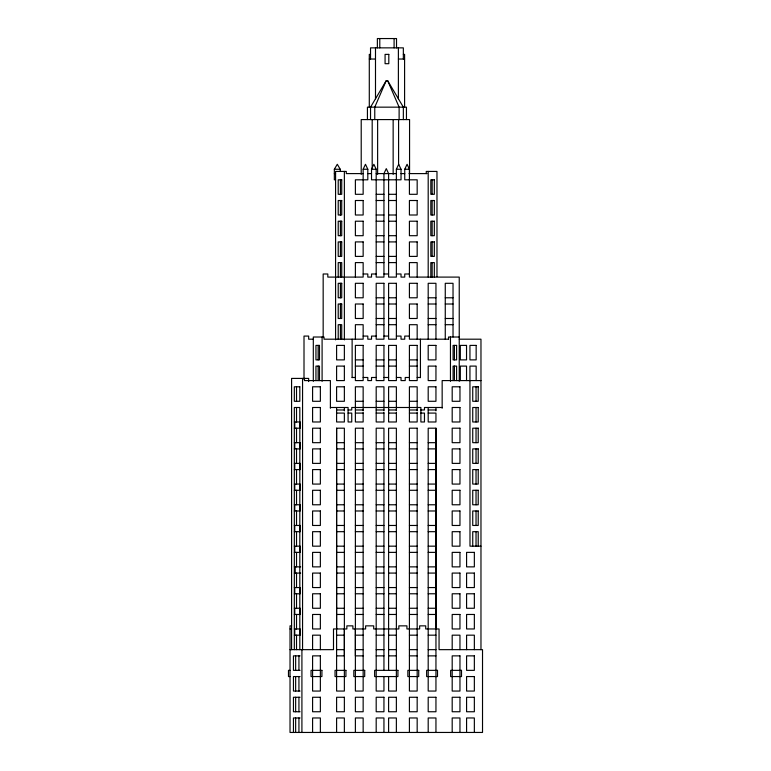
<?xml version="1.0" encoding="UTF-8"?>
<svg xmlns="http://www.w3.org/2000/svg" width="771" height="771" viewBox="0 0 771 771"><rect width="100%" height="100%" fill="white"/><g stroke="black" fill="none" stroke-linecap="round" stroke-linejoin="round"><path stroke-width="1.16" d="M336.599 628.963L336.599 428.194L344.367 428.194L344.367 691.057L336.599 691.057L336.599 428.194M344.367 628.963L344.367 655.87L336.599 655.87M355.383 628.963L355.383 655.87L363.151 655.87M435.952 628.963L435.952 428.194L428.194 428.194L428.194 691.057L435.952 691.057L435.952 428.194M403.349 119.582L403.349 107.159L387.717 80.772L386.165 80.772L374.764 107.159L374.764 119.582M363.151 169.254L365.473 164.29L367.806 169.254L367.806 179.816L355.383 179.816L355.383 194.302L363.151 194.302L363.151 169.254L367.806 169.254M371.526 169.254L373.858 164.29L376.19 169.254L376.19 277.097L383.948 277.097L383.948 173.6L386.281 168.637L388.603 173.6L388.603 277.097L396.371 277.097L396.371 169.254L398.694 164.29L401.026 169.254L401.026 179.816L371.526 179.816L371.526 169.254L376.19 169.254M404.746 169.254L407.078 164.29L409.411 169.254L409.411 194.302L417.169 194.302L417.169 179.816L404.746 179.816L404.746 169.254L409.411 169.254M386.165 80.772L370.533 107.159L370.533 119.582M335.578 179.816L334.344 179.816L334.344 169.254L337.293 164.29L340.242 169.254L340.242 171.432M370.533 54.384L369.29 54.384L369.29 107.159M403.349 54.384L404.592 54.384L404.592 107.159M369.29 59.039L375.496 59.039M398.385 59.039L404.592 59.039M334.344 169.254L340.242 169.254M396.371 169.254L401.026 169.254M334.344 173.6L335.578 173.6M363.151 173.6L346.295 173.6L346.295 171.432L335.578 171.432L335.578 339.857M367.806 173.6L371.526 173.6M376.19 173.6L396.371 173.6M401.026 173.6L404.746 173.6M409.044 173.6L427.028 173.6M376.19 194.302L383.948 194.302M388.603 194.302L396.371 194.302M376.19 200.508L383.948 200.508M388.603 200.508L396.371 200.508M376.19 215.003L383.948 215.003M388.603 215.003L396.371 215.003M376.19 221.21L383.948 221.21M388.603 221.21L396.371 221.21M376.19 235.695L383.948 235.695M388.603 235.695L396.371 235.695M376.19 241.911L383.948 241.911M388.603 241.911L396.371 241.911M376.19 256.396L383.948 256.396M388.603 256.396L396.371 256.396M376.19 262.603L383.948 262.603M388.603 262.603L396.371 262.603M363.151 273.994L367.806 273.994L367.806 277.097L371.526 277.097L371.526 273.994L376.19 273.994M383.948 273.994L388.603 273.994M396.371 273.994L401.026 273.994L401.026 277.097L404.746 277.097L404.746 273.994L409.411 273.994M376.19 297.789L383.948 297.789M388.603 297.789L396.371 297.789M428.194 297.789L435.952 297.789M445.262 297.789L453.03 297.789M376.19 304.005L383.948 304.005M388.603 304.005L396.371 304.005M428.194 304.005L435.952 304.005M445.262 304.005L453.03 304.005M376.19 318.49L383.948 318.49M388.603 318.49L396.371 318.49M428.194 318.49L435.952 318.49M445.262 318.49L453.03 318.49M376.19 324.697L383.948 324.697M388.603 324.697L396.371 324.697M428.194 324.697L435.952 324.697M445.262 324.697L453.03 324.697M363.151 336.079L367.806 336.079L367.806 339.192L371.526 339.192L371.526 336.079L376.19 336.079M383.948 336.079L388.603 336.079M396.371 336.079L401.026 336.079L401.026 339.192L404.746 339.192L404.746 336.079L409.411 336.079M459.237 337.014L448.529 337.014L448.529 339.192M313.315 339.192L308.66 339.192L308.66 336.079L304.005 336.079L304.005 379.38M448.597 339.192L409.411 339.192L409.411 324.697L417.169 324.697L417.169 339.192M459.237 339.192L480.969 339.192L480.969 649.654M355.383 359.884L363.151 359.884M376.19 359.884L383.948 359.884M388.603 359.884L396.371 359.884M409.411 359.884L417.169 359.884M355.383 366.1L363.151 366.1M376.19 366.1L383.948 366.1M388.603 366.1L396.371 366.1M409.411 366.1L417.169 366.1M352.125 377.482L355.383 377.482M363.151 377.482L367.806 377.482L367.806 380.585L371.526 380.585L371.526 377.482L376.19 377.482M383.948 377.482L388.603 377.482M396.371 377.482L401.026 377.482L401.026 380.585L405.218 380.585L405.218 377.482L409.411 377.482M417.169 377.482L420.426 377.482M480.969 380.585L442.159 380.585L442.159 408.245M355.383 401.286L363.151 401.286M376.19 401.286L383.948 401.286M388.603 401.286L396.371 401.286M409.411 401.286L417.169 401.286M330.393 407.493L348.087 407.493L348.087 421.978L351.74 421.978L351.74 413.083L348.087 413.083M442.159 407.493L424.464 407.493L424.464 409.979L420.889 409.979M336.599 409.979L344.367 409.979M348.087 409.979L351.74 409.979L351.74 407.493L420.889 407.493L420.889 421.978L424.464 421.978L424.464 413.083L420.889 413.083M355.383 409.979L363.151 409.979M376.19 409.979L383.948 409.979M388.603 409.979L396.371 409.979M409.411 409.979L417.169 409.979M428.194 409.979L435.952 409.979M336.599 413.083L344.367 413.083L344.367 421.978L336.599 421.978L336.599 407.493M355.383 413.083L363.151 413.083M376.19 413.083L383.948 413.083M388.603 413.083L396.371 413.083M409.411 413.083L417.169 413.083M428.194 413.083L435.952 413.083L435.952 421.978L428.194 421.978L428.194 407.493M294.329 421.978L300.256 421.978L300.256 428.194L294.329 428.194M294.329 442.679L300.256 442.679L300.256 448.886L294.329 448.886M336.599 442.679L344.367 442.679M355.383 442.679L363.151 442.679M376.19 442.679L383.948 442.679M388.603 442.679L396.371 442.679M409.411 442.679L417.169 442.679M428.194 442.679L435.952 442.679M336.599 448.886L344.367 448.886M355.383 448.886L363.151 448.886M376.19 448.886L383.948 448.886M388.603 448.886L396.371 448.886M409.411 448.886L417.169 448.886M428.194 448.886L435.952 448.886M294.329 463.381L300.256 463.381L300.256 469.587L294.329 469.587M336.599 463.381L344.367 463.381M355.383 463.381L363.151 463.381M376.19 463.381L383.948 463.381M388.603 463.381L396.371 463.381M409.411 463.381L417.169 463.381M428.194 463.381L435.952 463.381M336.599 469.587L344.367 469.587M355.383 469.587L363.151 469.587M376.19 469.587L383.948 469.587M388.603 469.587L396.371 469.587M409.411 469.587L417.169 469.587M428.194 469.587L435.952 469.587M294.329 484.072L300.256 484.072L300.256 490.279L294.329 490.279M336.599 484.072L344.367 484.072M355.383 484.072L363.151 484.072M376.19 484.072L383.948 484.072M388.603 484.072L396.371 484.072M409.411 484.072L417.169 484.072M428.194 484.072L435.952 484.072M336.599 490.279L344.367 490.279M355.383 490.279L363.151 490.279M376.19 490.279L383.948 490.279M388.603 490.279L396.371 490.279M409.411 490.279L417.169 490.279M428.194 490.279L435.952 490.279M294.329 504.774L300.256 504.774L300.256 510.98L294.329 510.98M336.599 504.774L344.367 504.774M355.383 504.774L363.151 504.774M376.19 504.774L383.948 504.774M388.603 504.774L396.371 504.774M409.411 504.774L417.169 504.774M428.194 504.774L435.952 504.774M336.599 510.98L344.367 510.98M355.383 510.98L363.151 510.98M376.19 510.98L383.948 510.98M388.603 510.98L396.371 510.98M409.411 510.98L417.169 510.98M428.194 510.98L435.952 510.98M294.329 525.465L300.256 525.465L300.256 531.682L294.329 531.682M336.599 525.465L344.367 525.465M355.383 525.465L363.151 525.465M376.19 525.465L383.948 525.465M388.603 525.465L396.371 525.465M409.411 525.465L417.169 525.465M428.194 525.465L435.952 525.465M336.599 531.682L344.367 531.682M355.383 531.682L363.151 531.682M376.19 531.682L383.948 531.682M388.603 531.682L396.371 531.682M409.411 531.682L417.169 531.682M428.194 531.682L435.952 531.682M294.329 546.167L300.256 546.167L300.256 552.373L294.329 552.373M336.599 546.167L344.367 546.167M355.383 546.167L363.151 546.167M376.19 546.167L383.948 546.167M388.603 546.167L396.371 546.167M409.411 546.167L417.169 546.167M428.194 546.167L435.952 546.167M480.969 546.167L469.992 546.167L469.944 366.1L476.16 366.1L476.16 380.585M336.599 552.373L344.367 552.373M355.383 552.373L363.151 552.373M376.19 552.373L383.948 552.373M388.603 552.373L396.371 552.373M409.411 552.373L417.169 552.373M428.194 552.373L435.952 552.373M294.329 566.868L300.69 566.868M336.599 566.868L344.367 566.868M355.383 566.868L363.151 566.868M376.19 566.868L383.948 566.868M388.603 566.868L396.371 566.868M409.411 566.868L417.169 566.868M428.194 566.868L435.952 566.868M294.329 573.075L300.69 573.075M336.599 573.075L344.367 573.075M355.383 573.075L363.151 573.075M376.19 573.075L383.948 573.075M388.603 573.075L396.371 573.075M409.411 573.075L417.169 573.075M428.194 573.075L435.952 573.075M294.329 587.56L300.256 587.56L300.256 593.776L294.329 593.776M336.599 587.56L344.367 587.56M355.383 587.56L363.151 587.56M376.19 587.56L383.948 587.56M388.603 587.56L396.371 587.56M409.411 587.56L417.169 587.56M428.194 587.56L435.952 587.56M336.599 593.776L344.367 593.776M355.383 593.776L363.151 593.776M376.19 593.776L383.948 593.776M388.603 593.776L396.371 593.776M409.411 593.776L417.169 593.776M428.194 593.776L435.952 593.776M294.329 608.261L300.256 608.261L300.256 614.468L294.329 614.468M336.599 608.261L344.367 608.261M355.383 608.261L363.151 608.261M376.19 608.261L383.948 608.261M388.603 608.261L396.371 608.261M409.411 608.261L417.169 608.261M428.194 608.261L435.952 608.261M336.599 614.468L344.367 614.468M355.383 614.468L363.151 614.468M376.19 614.468L383.948 614.468M388.603 614.468L396.371 614.468M409.411 614.468L417.169 614.468M428.194 614.468L435.952 614.468M291.583 625.859L290.031 625.859L290.031 732.45L482.521 732.45L482.521 649.654L439.056 649.654L439.056 628.963L425.708 628.963L425.708 625.859L419.655 625.859L419.655 628.963L406.924 628.963L406.924 625.859L398.848 625.859L398.848 628.963L373.704 628.963L373.704 625.859L365.627 625.859L365.627 628.963L352.896 628.963L352.896 625.859L346.844 625.859L346.844 628.963L333.496 628.963L333.496 649.654L290.031 649.654M290.031 628.963L291.583 628.963M294.329 628.963L300.256 628.963L300.256 635.169L294.329 635.169M336.599 635.169L344.367 635.169M355.383 635.169L363.151 635.169M376.19 635.169L383.948 635.169M388.603 635.169L396.371 635.169M409.411 635.169L417.169 635.169M428.194 635.169L435.952 635.169M336.599 649.654L344.367 649.654M355.383 649.654L363.151 649.654M376.19 649.654L383.948 649.654M388.603 649.654L396.371 649.654M409.411 649.654L417.169 649.654M428.194 649.654L435.952 649.654M300.035 655.87L293.452 655.87L293.452 670.356L300.035 670.356M376.19 655.87L383.948 655.87M388.603 655.87L396.371 655.87M409.411 655.87L417.169 655.87M428.194 655.87L435.952 655.87M290.031 670.356L288.479 670.356L288.479 676.562L290.031 676.562M300.035 676.562L293.452 676.562L293.452 691.057L300.035 691.057M300.035 697.263L293.452 697.263L293.452 711.749L300.035 711.749M300.035 717.965L293.452 717.965L293.452 732.45M387.717 80.772L399.118 107.159L399.118 119.582M478.222 546.167L478.222 531.682L472.739 531.682L472.739 546.167M476.035 386.791L476.035 401.286M476.035 407.493L476.035 421.978M476.035 428.194L476.035 442.679M476.035 448.886L476.035 463.381M476.035 469.587L476.035 484.072M476.035 490.279L476.035 504.774M476.035 510.98L476.035 525.465M476.035 531.682L476.035 546.167M474.348 649.654L474.348 635.169L466.58 635.169L466.58 649.654M474.348 732.45L474.348 717.965L466.58 717.965L466.58 732.45M466.532 380.585L466.532 366.1L460.326 366.1L460.326 380.585M459.959 649.654L459.959 635.169L452.191 635.169L452.191 649.654M459.959 732.45L459.959 717.965L452.191 717.965L452.191 732.45M459.237 381.279L459.237 277.097L409.411 277.097L409.411 262.603L417.169 262.603L417.169 277.097M456.605 380.585L456.605 366.1L453.088 366.1L453.088 380.585M454.408 345.398L454.408 359.884M454.408 366.1L454.408 380.585M453.03 336.956L453.03 283.304L445.262 283.304L445.262 339.192M450.457 337.014L450.457 381.298M436.974 276.616L436.974 171.432L426.257 171.432L426.257 173.6M435.952 339.192L435.952 283.304L428.194 283.304L428.194 339.192M435.952 407.493L435.952 410.837M435.952 732.45L435.952 717.965L428.194 717.965L428.194 732.45M434.333 277.097L434.333 262.603L430.825 262.603L430.825 277.097M432.145 179.816L432.145 194.302M432.145 200.508L432.145 215.003M432.145 221.21L432.145 235.695M432.145 241.911L432.145 256.396M432.145 262.603L432.145 277.097M428.194 171.432L428.194 277.097M420.426 339.192L420.426 377.674M417.169 410.837L417.169 386.791L409.411 386.791L409.411 421.978L417.169 421.978L417.169 412.601M417.169 732.45L417.169 717.965L409.411 717.965L409.411 732.45M409.565 173.629L409.565 119.582L361.214 119.582L361.214 174.333M406.452 119.582L406.452 107.159L367.43 107.159L367.43 119.582M403.349 59.039L403.349 47.86L370.533 47.86L370.533 59.039M398.588 119.582L398.588 164.811M398.385 47.86L398.385 98.775M396.525 47.86L396.525 38.55L377.366 38.55L377.366 47.86M396.371 410.837L396.371 386.791L388.603 386.791L388.603 421.978L396.371 421.978L396.371 412.601M396.371 732.45L396.371 717.965L388.603 717.965L388.603 732.45M394.097 38.55L394.097 47.86M393.152 119.582L393.152 174.333M388.603 670.356L388.603 428.194L396.371 428.194L396.371 691.057L388.603 691.057L388.603 676.562M383.948 410.837L383.948 386.791L376.19 386.791L376.19 421.978L383.948 421.978L383.948 412.601M383.948 670.356L383.948 428.194L376.19 428.194L376.19 691.057L383.948 691.057L383.948 676.562M383.948 732.45L383.948 717.965L376.19 717.965L376.19 732.45M379.785 38.55L379.785 47.86M377.626 119.582L377.626 174.333M375.496 47.86L375.496 98.775M372.191 119.582L372.191 168.377M363.151 410.837L363.151 386.791L355.383 386.791L355.383 421.978L363.151 421.978L363.151 412.601M363.151 732.45L363.151 717.965L355.383 717.965L355.383 732.45M355.383 277.097L355.383 262.603L363.151 262.603L363.151 277.097L327.82 277.097L327.82 273.994L323.165 273.994L323.165 337.428M355.383 339.192L355.383 324.697L363.151 324.697L363.151 339.192L324.022 339.192L324.022 337.014L313.315 337.014L313.315 381.298M352.125 339.192L352.125 377.674M344.367 171.432L344.367 339.857M344.367 407.493L344.367 410.837M344.367 732.45L344.367 717.965L336.599 717.965L336.599 732.45M341.726 277.097L341.726 262.603L338.218 262.603L338.218 277.097M341.726 339.192L341.726 324.697L338.218 324.697L338.218 339.192M340.416 179.816L340.416 194.302M340.416 200.508L340.416 215.003M340.416 221.21L340.416 235.695M340.416 241.911L340.416 256.396M340.416 262.603L340.416 277.097M340.416 283.304L340.416 297.789M340.416 304.005L340.416 318.49M340.416 324.697L340.416 339.192M330.393 408.245L330.393 380.585L304.487 380.585L304.487 378.407M322.095 337.014L322.095 381.298M320.36 649.654L320.36 635.169L312.592 635.169L312.592 649.654M320.36 732.45L320.36 717.965L312.592 717.965L312.592 732.45M319.464 380.585L319.464 366.1L315.946 366.1L315.946 380.585M318.144 345.398L318.144 359.884M318.144 366.1L318.144 380.585M308.66 381.578L308.66 378.407L291.583 378.407L291.583 649.654M302.56 378.407L302.56 649.654M301.914 649.654L301.914 732.45M299.813 649.654L299.813 407.493L294.329 407.493L294.329 649.654M298.936 655.87L298.936 670.356M298.936 676.562L298.936 691.057M298.936 697.263L298.936 711.749M298.936 717.965L298.936 732.45M296.527 386.791L296.527 401.286M296.527 407.493L296.527 421.978M296.527 428.194L296.527 442.679M296.527 448.886L296.527 463.381M296.527 469.587L296.527 484.072M296.527 490.279L296.527 504.774M296.527 510.98L296.527 525.465M296.527 531.682L296.527 546.167M296.527 552.373L296.527 566.868M296.527 573.075L296.527 587.56M296.527 593.776L296.527 608.261M296.527 614.468L296.527 628.963M296.527 635.169L296.527 649.654M295.65 655.87L295.65 670.356M295.65 676.562L295.65 691.057M295.65 697.263L295.65 711.749M295.65 717.965L295.65 732.45M295.206 566.868L295.206 573.075M294.763 421.978L294.763 428.194M294.763 442.679L294.763 448.886M294.763 463.381L294.763 469.587M294.763 484.072L294.763 490.279M294.763 504.774L294.763 510.98M294.763 525.465L294.763 531.682M294.763 546.167L294.763 552.373M294.763 587.56L294.763 593.776M294.763 608.261L294.763 614.468M294.763 628.963L294.763 635.169M388.806 54.384L385.076 54.384L385.076 63.694L388.806 63.694L388.806 54.384M341.726 179.816L338.218 179.816L338.218 194.302L341.726 194.302L341.726 179.816M434.333 179.816L430.825 179.816L430.825 194.302L434.333 194.302L434.333 179.816M341.726 200.508L338.218 200.508L338.218 215.003L341.726 215.003L341.726 200.508M363.151 200.508L355.383 200.508L355.383 215.003L363.151 215.003L363.151 200.508M417.169 200.508L409.411 200.508L409.411 215.003L417.169 215.003L417.169 200.508M434.333 200.508L430.825 200.508L430.825 215.003L434.333 215.003L434.333 200.508M341.726 221.21L338.218 221.21L338.218 235.695L341.726 235.695L341.726 221.21M363.151 221.21L355.383 221.21L355.383 235.695L363.151 235.695L363.151 221.21M417.169 221.21L409.411 221.21L409.411 235.695L417.169 235.695L417.169 221.21M434.333 221.21L430.825 221.21L430.825 235.695L434.333 235.695L434.333 221.21M341.726 241.911L338.218 241.911L338.218 256.396L341.726 256.396L341.726 241.911M363.151 241.911L355.383 241.911L355.383 256.396L363.151 256.396L363.151 241.911M417.169 241.911L409.411 241.911L409.411 256.396L417.169 256.396L417.169 241.911M434.333 241.911L430.825 241.911L430.825 256.396L434.333 256.396L434.333 241.911M341.726 283.304L338.218 283.304L338.218 297.789L341.726 297.789L341.726 283.304M363.151 283.304L355.383 283.304L355.383 297.789L363.151 297.789L363.151 283.304M383.948 283.304L376.19 283.304L376.19 339.192L383.948 339.192L383.948 283.304M396.371 283.304L388.603 283.304L388.603 339.192L396.371 339.192L396.371 283.304M417.169 283.304L409.411 283.304L409.411 297.789L417.169 297.789L417.169 283.304M341.726 304.005L338.218 304.005L338.218 318.49L341.726 318.49L341.726 304.005M363.151 304.005L355.383 304.005L355.383 318.49L363.151 318.49L363.151 304.005M417.169 304.005L409.411 304.005L409.411 318.49L417.169 318.49L417.169 304.005M319.464 345.398L315.946 345.398L315.946 359.884L319.464 359.884L319.464 345.398M344.367 345.398L336.599 345.398L336.599 359.884L344.367 359.884L344.367 345.398M363.151 345.398L355.383 345.398L355.383 380.585L363.151 380.585L363.151 345.398M383.948 345.398L376.19 345.398L376.19 380.585L383.948 380.585L383.948 345.398M396.371 345.398L388.603 345.398L388.603 380.585L396.371 380.585L396.371 345.398M417.169 345.398L409.411 345.398L409.411 380.585L417.169 380.585L417.169 345.398M435.952 345.398L428.194 345.398L428.194 359.884L435.952 359.884L435.952 345.398M456.605 345.398L453.088 345.398L453.088 359.884L456.605 359.884L456.605 345.398M466.532 345.398L460.326 345.398L460.326 359.884L466.532 359.884L466.532 345.398M476.16 345.398L469.944 345.398L469.944 359.884L476.16 359.884L476.16 345.398M344.367 366.1L336.599 366.1L336.599 380.585L344.367 380.585L344.367 366.1M435.952 366.1L428.194 366.1L428.194 380.585L435.952 380.585L435.952 366.1M299.813 386.791L294.329 386.791L294.329 401.286L299.813 401.286L299.813 386.791M320.36 386.791L312.592 386.791L312.592 401.286L320.36 401.286L320.36 386.791M344.367 386.791L336.599 386.791L336.599 401.286L344.367 401.286L344.367 386.791M435.952 386.791L428.194 386.791L428.194 401.286L435.952 401.286L435.952 386.791M459.959 386.791L452.191 386.791L452.191 401.286L459.959 401.286L459.959 386.791M478.222 386.791L472.739 386.791L472.739 401.286L478.222 401.286L478.222 386.791M320.36 407.493L312.592 407.493L312.592 421.978L320.36 421.978L320.36 407.493M459.959 407.493L452.191 407.493L452.191 421.978L459.959 421.978L459.959 407.493M478.222 407.493L472.739 407.493L472.739 421.978L478.222 421.978L478.222 407.493M320.36 428.194L312.592 428.194L312.592 442.679L320.36 442.679L320.36 428.194M363.151 428.194L355.383 428.194L355.383 691.057L363.151 691.057L363.151 428.194M417.169 428.194L409.411 428.194L409.411 691.057L417.169 691.057L417.169 428.194M459.959 428.194L452.191 428.194L452.191 442.679L459.959 442.679L459.959 428.194M478.222 428.194L472.739 428.194L472.739 442.679L478.222 442.679L478.222 428.194M320.36 448.886L312.592 448.886L312.592 463.381L320.36 463.381L320.36 448.886M459.959 448.886L452.191 448.886L452.191 463.381L459.959 463.381L459.959 448.886M478.222 448.886L472.739 448.886L472.739 463.381L478.222 463.381L478.222 448.886M320.36 469.587L312.592 469.587L312.592 484.072L320.36 484.072L320.36 469.587M459.959 469.587L452.191 469.587L452.191 484.072L459.959 484.072L459.959 469.587M478.222 469.587L472.739 469.587L472.739 484.072L478.222 484.072L478.222 469.587M320.36 490.279L312.592 490.279L312.592 504.774L320.36 504.774L320.36 490.279M459.959 490.279L452.191 490.279L452.191 504.774L459.959 504.774L459.959 490.279M478.222 490.279L472.739 490.279L472.739 504.774L478.222 504.774L478.222 490.279M320.36 510.98L312.592 510.98L312.592 525.465L320.36 525.465L320.36 510.98M459.959 510.98L452.191 510.98L452.191 525.465L459.959 525.465L459.959 510.98M478.222 510.98L472.739 510.98L472.739 525.465L478.222 525.465L478.222 510.98M320.36 531.682L312.592 531.682L312.592 546.167L320.36 546.167L320.36 531.682M459.959 531.682L452.191 531.682L452.191 546.167L459.959 546.167L459.959 531.682M320.36 552.373L312.592 552.373L312.592 566.868L320.36 566.868L320.36 552.373M459.959 552.373L452.191 552.373L452.191 566.868L459.959 566.868L459.959 552.373M474.348 552.373L466.58 552.373L466.58 566.868L474.348 566.868L474.348 552.373M320.36 573.075L312.592 573.075L312.592 587.56L320.36 587.56L320.36 573.075M459.959 573.075L452.191 573.075L452.191 587.56L459.959 587.56L459.959 573.075M474.348 573.075L466.58 573.075L466.58 587.56L474.348 587.56L474.348 573.075M320.36 593.776L312.592 593.776L312.592 608.261L320.36 608.261L320.36 593.776M459.959 593.776L452.191 593.776L452.191 608.261L459.959 608.261L459.959 593.776M474.348 593.776L466.58 593.776L466.58 608.261L474.348 608.261L474.348 593.776M320.36 614.468L312.592 614.468L312.592 628.963L320.36 628.963L320.36 614.468M459.959 614.468L452.191 614.468L452.191 628.963L459.959 628.963L459.959 614.468M474.348 614.468L466.58 614.468L466.58 628.963L474.348 628.963L474.348 614.468M320.36 655.87L312.592 655.87L312.592 691.057L320.36 691.057L320.36 655.87M459.959 655.87L452.191 655.87L452.191 691.057L459.959 691.057L459.959 655.87M474.348 655.87L466.58 655.87L466.58 670.356L474.348 670.356L474.348 655.87M321.912 670.356L311.041 670.356L311.041 676.562L321.912 676.562L321.912 670.356M345.919 670.356L335.048 670.356L335.048 676.562L345.919 676.562L345.919 670.356M364.702 670.356L353.831 670.356L353.831 676.562L364.702 676.562L364.702 670.356M397.923 670.356L374.629 670.356L374.629 676.562L397.923 676.562L397.923 670.356M418.72 670.356L407.849 670.356L407.849 676.562L418.72 676.562L418.72 670.356M437.504 670.356L426.633 670.356L426.633 676.562L437.504 676.562L437.504 670.356M461.511 670.356L450.64 670.356L450.64 676.562L461.511 676.562L461.511 670.356M474.348 676.562L466.58 676.562L466.58 691.057L474.348 691.057L474.348 676.562M320.36 697.263L312.592 697.263L312.592 711.749L320.36 711.749L320.36 697.263M344.367 697.263L336.599 697.263L336.599 711.749L344.367 711.749L344.367 697.263M363.151 697.263L355.383 697.263L355.383 711.749L363.151 711.749L363.151 697.263M383.948 697.263L376.19 697.263L376.19 711.749L383.948 711.749L383.948 697.263M396.371 697.263L388.603 697.263L388.603 711.749L396.371 711.749L396.371 697.263M417.169 697.263L409.411 697.263L409.411 711.749L417.169 711.749L417.169 697.263M435.952 697.263L428.194 697.263L428.194 711.749L435.952 711.749L435.952 697.263M459.959 697.263L452.191 697.263L452.191 711.749L459.959 711.749L459.959 697.263M474.348 697.263L466.58 697.263L466.58 711.749L474.348 711.749L474.348 697.263"/></g></svg>
